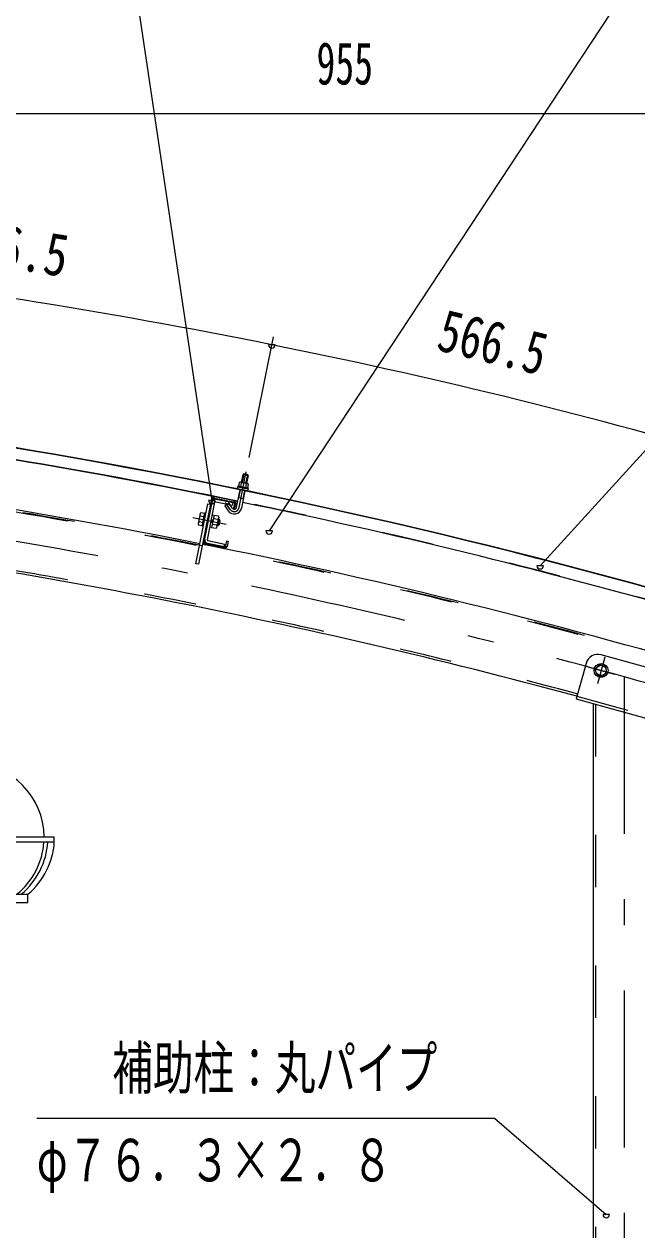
# Model space of a CAD drawing. Units: millimetres, scale not verified. Extents: x -23102 to 23102, y -10142 to 10142.
# Drawn here: x 16429 to 18304, y 4516 to 8206 of the extents above; entities that cross this region are included whole.
import ezdxf
from ezdxf.enums import TextEntityAlignment as Align

# ---------------------------------------------------------------- set-up
doc = ezdxf.new("R2010")
doc.units = ezdxf.units.MM
doc.header["$LTSCALE"] = 40
doc.linetypes.add('USER2', pattern=[10, 4, -6])
doc.linetypes.add('USER3', pattern=[24, 12, -5, 2, -5])
for name, color, linetype, lineweight in [('0-0_0', 7, 'Continuous', 18), ('0-6_2-0BOLD', 7, 'Continuous', 18), ('0-7_2-1HIDDEN', 3, 'USER2', 18), ('0-8_2-2CENTER', 3, 'USER3', 18), ('0-9_2-4THIN', 4, 'Continuous', 18), ('0-A_2-5DIM', 3, 'Continuous', 18)]:
    doc.layers.add(name, color=color, linetype=linetype, lineweight=lineweight)
doc.styles.add('ＭＳ ゴシック', font='')
doc.styles.get('ＭＳ ゴシック').set_extended_font_data('MS Gothic')

# ---------------------------------------------------------------- blocks, each defined once
blk = doc.blocks.new('ledl')
at = {"layer": '0-0_0'}
for p, q in [((14388.17, 13926.97), (14183.17, 13926.97)), ((14183.17, 13920.97), (14183.17, 13926.97)), ((14276.67, 13920.97), (14183.17, 13920.97)), ((14276.67, 13920.97), (14276.67, 13856.97)), ((14288.67, 13920.97), (14282.67, 13920.97)), ((14282.67, 13920.97), (14282.67, 13856.97)), ((14288.67, 13920.97), (14288.67, 13856.97)), ((14388.17, 13920.97), (14294.67, 13920.97)), ((14294.67, 13920.97), (14294.67, 13856.97)), ((14388.17, 13920.97), (14388.17, 13926.97)), ((14215.67, 13846.97), (14355.67, 13846.97)), ((14240.67, 13796.97), (14240.67, 13846.97)), ((14330.67, 13796.97), (14330.67, 13846.97)), ((14355.67, 13846.97), (14355.67, 13856.97)), ((14240.67, 13796.97), (14330.67, 13796.97))]:
    blk.add_line(p, q, dxfattribs=at)
blk.add_lwpolyline([(14215.67, 13846.97), (14215.67, 13856.97), (14355.67, 13856.97)], dxfattribs=at)
for start, end in [(0, 180), (183.82255, 231.05756), (308.94244, 356.17745)]:
    blk.add_arc((14285.67, 13926.97), 90, start, end, dxfattribs=at)
for centre, major_axis, start_param, end_param in [((14285.67, 13926.97), (102.47, 6.5), 3.1362923, 3.9034857), ((14293.67, 13926.97), (102.47, 6.5), 3.1362923, 3.9034857), ((14277.67, 13926.97), (-102.47, 6.5), 2.3796996, 3.146893), ((14285.67, 13926.97), (-102.47, 6.5), 2.3796996, 3.146893)]:
    blk.add_ellipse(centre, major_axis=major_axis, ratio=0.92312, start_param=start_param, end_param=end_param, dxfattribs=at)

msp = doc.modelspace()

# ---------------------------------------------------------------- linework, layer by layer
at = {"layer": '0-6_2-0BOLD'}
for p, q in [((17092.5, 6791.19), (17094.71, 6802.24)), ((17108.87, 6799.4), (17106.65, 6788.35)), ((17114.31, 6825.06), (17109.39, 6800.55)), ((17011.69, 6755.9), (17069.53, 6744.29)), ((17070.32, 6748.21), (17012.47, 6759.83)), ((17079.54, 6728.07), (17090.2, 6781.19)), ((17099.99, 6753.73), (17085.28, 6756.68)), ((17104.91, 6778.24), (17094.24, 6725.12)), ((16980.6, 6621.39), (17006.98, 6752.77)), ((16990.07, 6627.9), (17013.2, 6743.1)), ((17015.55, 6744.67), (17067.02, 6734.34)), ((17017.13, 6752.51), (17068.6, 6742.18)), ((17043.76, 6731.65), (17053.45, 6717.08)), ((17067.02, 6734.34), (17068.6, 6742.18)), ((17072.67, 6739.58), (17069.32, 6722.91)), ((16976.26, 6681.04), (16964.47, 6683.4)), ((16968.17, 6701.79), (16979.95, 6699.42)), ((17000.65, 6680.6), (17006.54, 6684.52)), ((17007.52, 6689.42), (17001.63, 6685.5)), ((17005.42, 6704.38), (17010.32, 6703.39)), ((17008.38, 6693.71), (17022.62, 6690.85)), ((17024.46, 6700.05), (17010.23, 6702.9)), ((17026.15, 6690.78), (17022.21, 6671.17)), ((17018.92, 6672.47), (17004.69, 6675.33)), ((17040.79, 6601.15), (16982.95, 6612.76)), ((16983.73, 6616.68), (17041.58, 6605.07)), ((16990.06, 6617.71), (17041.53, 6607.37)), ((16991.64, 6625.55), (17043.11, 6615.21)), ((17041.53, 6607.37), (17043.11, 6615.21)), ((18411.6, 6215.85), (18194.84, 6276.16)), ((18148.64, 6250.03), (18118.66, 6141.66)), ((18176.4, 6233.21), (18189.78, 6246.37)), ((18189.78, 6246.37), (18207.86, 6241.37)), ((18181.11, 6215.05), (18176.4, 6233.21)), ((18118.66, 6141.66), (18407.68, 6061.25)), ((18170.09, 6127.35), (18170.09, 2669.93))]:
    msp.add_line(p, q, dxfattribs=at)
for points in [[(17094.68, 6803.5), (17099.6, 6828.01), (17114.31, 6825.06), (17112.35, 6828), (17102.54, 6829.97), (17099.6, 6828.01)], [(17113.67, 6786.94), (17115.88, 6797.99), (17114.04, 6799.61), (17090.02, 6804.43), (17087.7, 6803.65), (17085.48, 6792.59)], [(17003.06, 6753.56), (16962.8, 6553.06), (16954.96, 6554.63), (16991.87, 6738.46), (16999.71, 6736.89)], [(17065.94, 6725.39), (17056.24, 6739.96), (17043.76, 6731.65)], [(17069.32, 6722.91), (17073.24, 6722.13), (17076.59, 6738.79)], [(16981.79, 6708.61), (16970.01, 6710.98), (16967.72, 6708.38), (16961.52, 6677.49), (16962.63, 6674.21), (16974.41, 6671.85)], [(16977.84, 6668.61), (16973.92, 6669.39), (16982.28, 6711.06), (16986.21, 6710.28)], [(17010.32, 6703.39), (17002.75, 6665.65), (16997.84, 6666.63)], [(17002.84, 6666.14), (17017.08, 6663.28), (17019.37, 6665.88), (17025.57, 6696.76), (17024.46, 6700.05)], [(17024.44, 6691.13), (17026.15, 6690.78), (17028.5, 6687.25), (17025.75, 6673.52), (17022.21, 6671.17), (17020.5, 6671.52)], [(17046.29, 6608.2), (17049.64, 6624.87), (17053.56, 6624.08), (17050.21, 6607.41)], [(18181.11, 6215.05), (18199.19, 6210.05), (18212.57, 6223.21), (18207.86, 6241.37)]]:
    msp.add_lwpolyline(points, dxfattribs=at)
msp.add_lwpolyline([(17084.25, 6792.84), (17114.89, 6786.69), (17114.1, 6782.77), (17083.47, 6788.92)], close=True, dxfattribs=at)
for radius in [21.25, 15.75]:
    msp.add_circle((18194.48, 6228.21), radius, dxfattribs=at)
for centre, radius, start, end in [((13265.46, -11862.32), 19032.88, 73.55577, 88.07326), ((13265.46, -11862.32), 19031.62, 73.55577, 88.07326), ((13265.46, -11862.32), 18995.38, 78.4061, 82.92131), ((13265.46, -11862.32), 18996.62, 78.40611, 82.92133), ((13265.46, -11862.32), 18845.38, 78.67172, 83.20786), ((17090.3, 6798.43), 5.83, 40.8049, 78.6474), ((17097.73, 6780.61), 21.84, 59.3513, 97.94348), ((17111.47, 6794.18), 5.83, 78.6474, 116.48988), ((17010.9, 6751.98), 8, 78.6474, 168.6474), ((17010.9, 6751.98), 4, 78.6474, 168.6474), ((17083.59, 6786.34), 2.5, 78.6474, 258.6474), ((17113, 6780.44), 2.5, 258.64742, 78.6474), ((17015.16, 6742.71), 10, 78.64624, 168.64737), ((17015.16, 6742.71), 2, 78.64624, 168.64737), ((17072.18, 6729.55), 22.5, 213.6474, 348.6474), ((17072.18, 6729.55), 7.5, 213.6474, 348.6474), ((17068.74, 6740.37), 4, 348.64742, 78.6474), ((17068.74, 6740.37), 8, 348.64742, 78.6474), ((13265.46, -11862.32), 18995.38, 74.14726, 78.36084), ((16968.92, 6677.73), 7.21, 128.08853, 168.6474), ((16990.35, 6687.77), 26.24, 147.71246, 189.58232), ((16974.46, 6705.3), 7.21, 168.6474, 209.20625), ((16996.74, 6686.49), 26.24, 327.71248, 9.58234), ((17018.17, 6696.53), 7.21, 308.08855, 348.6474), ((13265.46, -11862.32), 18654.62, 74.91363, 82.85469), ((17012.63, 6668.95), 7.21, 348.64742, 29.20625), ((13265.46, -11862.32), 18845.38, 73.8607, 78.6474), ((16984.52, 6620.6), 8, 168.6474, 258.6474), ((16984.52, 6620.6), 4, 168.6474, 258.6474), ((16992.03, 6627.51), 10, 168.64737, 258.64624), ((16992.03, 6627.51), 2, 168.64737, 258.64624), ((17042.37, 6608.99), 8, 258.6474, 348.6474), ((17042.37, 6608.99), 4, 258.6474, 348.6474), ((18184.79, 6240.03), 37.5, 74.45292, 164.53361)]:
    msp.add_arc(centre, radius, start, end, dxfattribs=at)
at = {"layer": '0-7_2-1HIDDEN'}
for p, q in [((18120.79, 6149.37), (18409.81, 6068.96)), ((18177.09, 6125.4), (18177.09, 2669.93))]:
    msp.add_line(p, q, dxfattribs=at)
for radius, start, end in [(18840.38, 73.77559, 88.07326), (18838.38, 73.8364, 87.79263), (18996.62, 74.14725, 78.36087), (18661.62, 74.91349, 82.87905)]:
    msp.add_arc((13265.46, -11862.32), radius, start, end, dxfattribs=at)
at = {"layer": '0-8_2-2CENTER'}
for p, q in [((17086.89, 6726.6), (17108.92, 6836.34)), ((17059.7, 6721.24), (17045.84, 6742.05)), ((16945.26, 6696.82), (17047.22, 6676.35)), ((18153.52, 6239.54), (18235.45, 6216.88)), ((18205.82, 6269.17), (18183.15, 6187.25)), ((18265.46, 6208.72), (18265.46, 824.3))]:
    msp.add_line(p, q, dxfattribs=at)
for centre, radius, start, end in [((13265.46, -11862.32), 18750, 73.71976, 87.96529), ((17072.18, 6729.55), 15, 213.6474, 348.6474)]:
    msp.add_arc(centre, radius, start, end, dxfattribs=at)
at = {"layer": '0-9_2-4THIN'}
for p, q in [((17101.19, 6829.07), (17096.01, 6803.23)), ((17108.06, 6800.81), (17113.25, 6826.65)), ((17027.48, 6688.79), (17024.1, 6689.47)), ((17020.83, 6673.17), (17024.21, 6672.5))]:
    msp.add_line(p, q, dxfattribs=at)
for points in [[(17084.82, 6754.38), (17086.61, 6756.41), (17091.53, 6780.93)], [(17103.58, 6778.51), (17098.66, 6754), (17099.52, 6751.43)]]:
    msp.add_lwpolyline(points, dxfattribs=at)
at = {"layer": '0-A_2-5DIM'}
for p, q in [((16596.03, 9484.11), (17003.72, 6748.84)), ((18715.46, 8987.43), (17178.92, 6655.41)), ((19415.46, 8095.37), (18008.4, 6548.78)), ((13765.45, 7932.43), (18652.96, 7932.43)), ((16265.46, 7932.43), (18652.96, 7932.43)), ((17117.72, 6880.13), (17191.89, 7249.56)), ((17196.97, 7225.06), (17176.97, 7225.06)), ((17013.72, 6748.84), (16993.72, 6748.84)), ((17188.92, 6655.41), (17168.92, 6655.41)), ((18018.4, 6548.78), (17998.4, 6548.78)), ((16468.15, 4857.83), (17868.15, 4857.83)), ((17868.15, 4857.83), (18210.44, 4562.84)), ((18220.44, 4562.84), (18200.44, 4562.84))]:
    msp.add_line(p, q, dxfattribs=at)
for centre, radius, start, end in [((13352.2, -11874.78), 19481, 78.64737, 83.20816), ((17186.97, 7225.06), 10, 180, 0), ((13763.11, -9828.15), 17393.53, 73.86102, 78.64738), ((17003.72, 6748.84), 10, 180, 0), ((17178.92, 6655.41), 10, 180, 0), ((18008.4, 6548.78), 10, 180, 0), ((18210.44, 4562.84), 10, 180, 0)]:
    msp.add_arc(centre, radius, start, end, dxfattribs=at)

# ---------------------------------------------------------------- block references
at = {"layer": '0-0_0', "xscale": 2.5, "yscale": 2.5}
msp.add_blockref('ledl', (-19448.71, -29099.25), dxfattribs=at)

# ---------------------------------------------------------------- texts
at = {"layer": '0-A_2-5DIM', "color": 7, "style": 'ＭＳ ゴシック'}
for s, width, p in [('955', 0.65, (17323.86, 7982.43)), ('補助柱：丸パイプ', 0.7, (16699.01, 4907.83)), ('φ７６．３×２．８', 0.7, (16468.15, 4625.6))]:
    msp.add_text(s, height=130.2, dxfattribs=dict(at, width=width)).set_placement(p, align=Align.BOTTOM_LEFT)
for s, rotation, width, p in [('606.5', 350.928, 0.8, (16196.49, 7449.48)), ('566.5', 346.254, 0.75, (17677.6, 7172.14))]:
    msp.add_text(s, height=130.2, rotation=rotation, dxfattribs=dict(at, width=width)).set_placement(p, align=Align.BOTTOM_LEFT)

doc.saveas('drawing.dxf')
